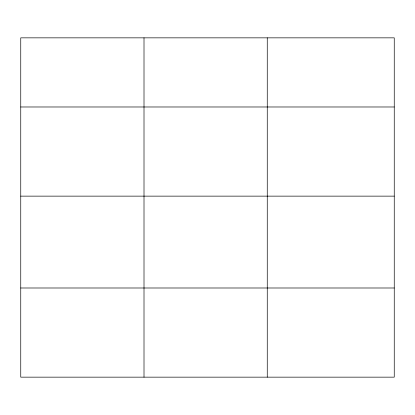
<?xml version="1.0" encoding="UTF-8"?>
<svg xmlns="http://www.w3.org/2000/svg" width="415" height="415" viewBox="0 0 415 415"><rect width="100%" height="100%" fill="white"/><g stroke="black" fill="none" stroke-linecap="round" stroke-linejoin="round"><path stroke-width="0.62" d="M394.25 196.134L394.25 37.848L20.75 37.848L20.75 377.152L394.25 377.152L394.25 196.134L20.75 196.134M20.75 106.982L394.25 106.982M20.75 287.994L394.25 287.994M267.26 37.848L267.26 377.152M144.005 37.848L144.005 377.152"/></g></svg>
